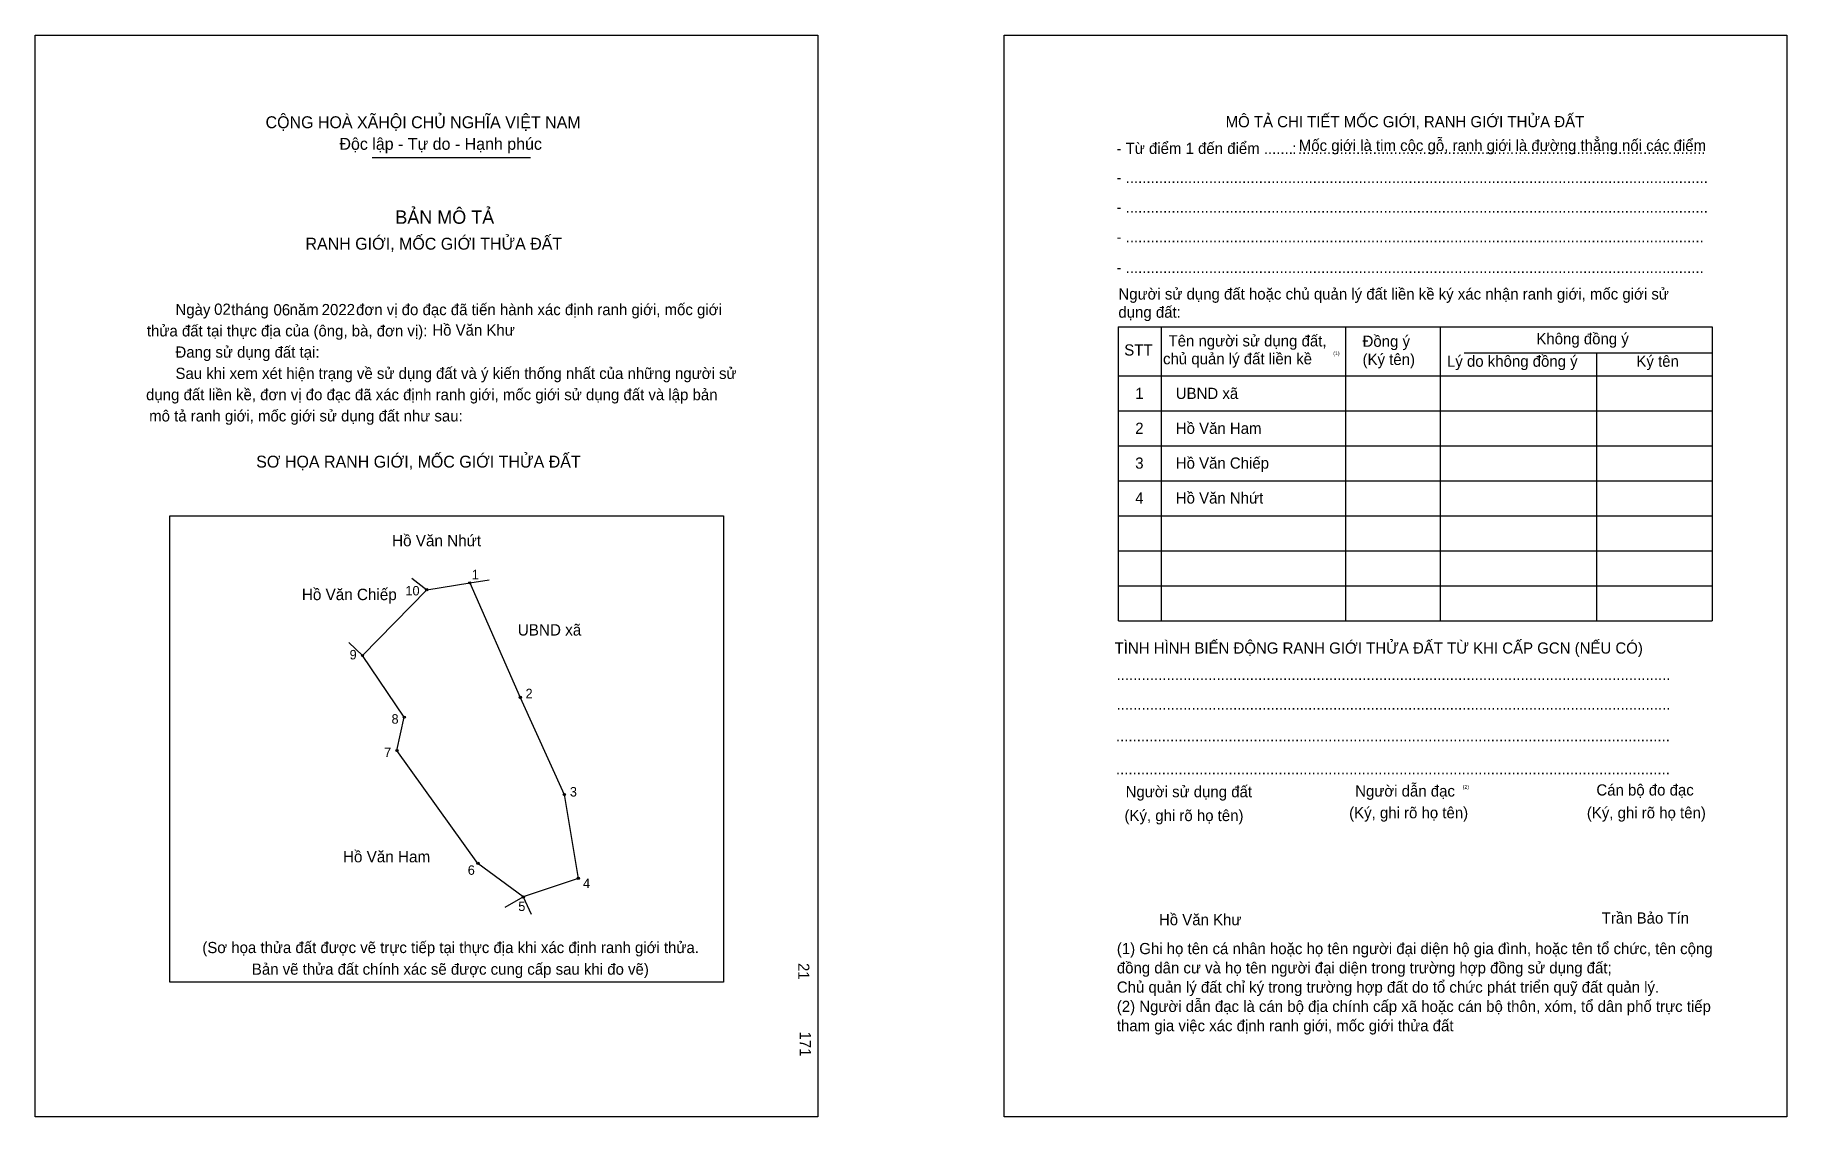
# Model space of a CAD drawing. Extents: x 548068 to 548594, y 1824856 to 1825181.
import ezdxf

# ---------------------------------------------------------------- set-up
doc = ezdxf.new("R2010")
doc.units = 0
for name, color, linetype in [('bmtKhungInTrang1', 7, 'Continuous'), ('bmtKhungInTrang2', 7, 'Continuous'), ('bmtNoiDung', 7, 'Continuous'), ('bmtTemplate', 7, 'Continuous'), ('CanhThua', 7, 'Continuous'), ('MocDinhThua', 7, 'Continuous'), ('RauThua', 7, 'Continuous'), ('SoHieuDinhThua', 7, 'Continuous'), ('TenChuLanCan', 7, 'Continuous')]:
    doc.layers.add(name, color=color, linetype=linetype)

msp = doc.modelspace()

# ---------------------------------------------------------------- linework, layer by layer
at = {"layer": 'bmtKhungInTrang1'}
msp.add_lwpolyline([(548068.15, 1825181.1), (548303.27, 1825181.1), (548303.27, 1824855.9), (548068.15, 1824855.9)], close=True, dxfattribs=at)
at = {"layer": 'bmtKhungInTrang2'}
msp.add_lwpolyline([(548359.34, 1825181.1), (548594.46, 1825181.1), (548594.46, 1824855.9), (548359.34, 1824855.9)], close=True, dxfattribs=at)
at = {"layer": 'bmtTemplate'}
for p, q in [((548169.47, 1825144.25), (548217.02, 1825144.25)), ((548406.5, 1825093.39), (548406.5, 1825004.98)), ((548461.81, 1825093.39), (548461.81, 1825004.98)), ((548490.27, 1825093.49), (548490.27, 1825004.98)), ((548571.94, 1825093.39), (548571.94, 1825004.98)), ((548497.49, 1825085.6), (548571.94, 1825085.6)), ((548393.61, 1825078.65), (548571.94, 1825078.65)), ((548393.61, 1825068.13), (548571.94, 1825068.13)), ((548393.61, 1825057.6), (548571.94, 1825057.6)), ((548393.61, 1825047.08), (548571.94, 1825047.08)), ((548393.61, 1825036.56), (548571.94, 1825036.56)), ((548393.61, 1825026.03), (548571.94, 1825026.03)), ((548393.61, 1825015.51), (548571.94, 1825015.51)), ((548393.61, 1825004.98), (548571.94, 1825004.98))]:
    msp.add_line(p, q, dxfattribs=at)
for points in [[(548393.49, 1825093.39), (548571.94, 1825093.39)], [(548393.49, 1825093.39), (548393.49, 1825004.98)], [(548537.23, 1825085.5), (548537.23, 1825004.98)]]:
    msp.add_lwpolyline(points, dxfattribs=at)
msp.add_lwpolyline([(548108.6, 1824896.4), (548108.6, 1825036.55), (548274.97, 1825036.55), (548274.97, 1824896.4)], close=True, dxfattribs=at)
at = {"layer": 'CanhThua'}
for p, q in [((548185.81, 1825014.36), (548198.75, 1825016.45)), ((548198.75, 1825016.45), (548213.91, 1824982.01)), ((548166.52, 1824994.6), (548185.81, 1825014.36)), ((548179.07, 1824976.07), (548166.52, 1824994.6)), ((548213.91, 1824982.01), (548227.12, 1824952.82)), ((548176.85, 1824966.05), (548179.07, 1824976.07)), ((548201.2, 1824932.12), (548176.85, 1824966.05)), ((548227.12, 1824952.82), (548231.35, 1824927.62)), ((548214.8, 1824922.05), (548201.2, 1824932.12)), ((548231.35, 1824927.62), (548214.8, 1824922.05))]:
    msp.add_line(p, q, dxfattribs=at)
at = {"layer": 'MocDinhThua'}
for centre in [(548198.75, 1825016.45), (548185.81, 1825014.36), (548166.52, 1824994.6), (548213.91, 1824982.01), (548179.07, 1824976.07), (548176.85, 1824966.05), (548227.12, 1824952.82), (548201.2, 1824932.12), (548231.35, 1824927.62), (548214.8, 1824922.05)]:
    msp.add_circle(centre, 0.342, dxfattribs=at)
at = {"layer": 'RauThua'}
for p, q in [((548181.3, 1825017.9), (548185.81, 1825014.36)), ((548198.75, 1825016.45), (548204.58, 1825017.37)), ((548162.41, 1824998.56), (548166.52, 1824994.6)), ((548209.36, 1824918.98), (548214.8, 1824922.05)), ((548214.8, 1824922.05), (548217.22, 1824916.85))]:
    msp.add_line(p, q, dxfattribs=at)

# ---------------------------------------------------------------- texts
at = {"layer": 'bmtNoiDung'}
for s, height, p in [('02', 3.364, (548121.95, 1825097.01)), ('06', 3.364, (548139.79, 1825096.83)), ('2022', 3.364, (548154.27, 1825096.9)), ('Hồ Văn Khư', 3.364, (548187.5, 1825090.75)), ('1', 3.36, (548398.67, 1825071.71)), ('UBND xã ', 3.364, (548410.85, 1825071.71)), ('2', 3.36, (548398.67, 1825061.23)), ('Hồ Văn Ham ', 3.3641, (548410.85, 1825061.23)), ('3', 3.36, (548398.67, 1825050.76)), ('Hồ Văn Chiếp ', 3.3641, (548410.85, 1825050.76)), ('4', 3.36, (548398.67, 1825040.28)), ('Hồ Văn Nhứt ', 3.3641, (548410.85, 1825040.28)), ('Hồ Văn Khư', 3.364, (548405.79, 1824913.54))]:
    msp.add_text(s, height=height, dxfattribs=at).set_placement(p)
for s, p in [('21', (548297.41, 1824902.19)), ('171', (548297.89, 1824881.61))]:
    msp.add_text(s, height=3.364, rotation=270, dxfattribs=at).set_placement(p)
at = {"layer": 'bmtTemplate'}
for s, height, p in [('CỘNG HOÀ XÃHỘI CHỦ NGHĨA VIỆT NAM', 3.5884, (548137.41, 1825153.09)), ('MÔ TẢ CHI TIẾT MỐC GIỚI, RANH GIỚI THỬA ĐẤT', 3.3629, (548425.82, 1825153.38)), ('Độc lập - Tự do - Hạnh phúc', 3.5884, (548159.6, 1825146.6)), ('- Từ điểm 1 đến điểm .......', 3.3629, (548393.04, 1825145.36)), (':', 3.36, (548445.87, 1825145.36)), ('Mốc giới là tim cộc gỗ, ranh giới là đường thẳng nối các điểm', 3.3629, (548447.81, 1825146.25)), ('..................................................................................................', 3.3629, (548447.53, 1825145.36)), ('- ............................................................................................................................................', 3.36285, (548393.04, 1825136.65)), ('BẢN MÔ TẢ', 4.037, (548176.39, 1825124.36)), ('- ............................................................................................................................................', 3.36285, (548393.04, 1825127.7)), ('RANH GIỚI, MỐC GIỚI THỬA ĐẤT', 3.5884, (548149.4, 1825116.58)), ('- ...........................................................................................................................................', 3.36285, (548393.04, 1825118.75)), ('- ...........................................................................................................................................', 3.36285, (548393.04, 1825109.6)), ('Người sử dụng đất hoặc chủ quản lý đất liền kề ký xác nhận ranh giới, mốc giới sử', 3.3629, (548393.61, 1825101.6)), ('Ngày     tháng     năm         đơn vị đo đạc đã tiến hành xác định ranh giới, mốc giới ', 3.3641, (548110.34, 1825096.9)), ('dụng đất:', 3.363, (548393.61, 1825096.13)), ('thửa đất tại thực địa của (ông, bà, đơn vị):', 3.3641, (548101.76, 1825090.51)), ('Tên người sử dụng đất,', 3.3629, (548408.67, 1825087.5)), ('Đồng ý', 3.363, (548466.96, 1825087.39)), ('Không đồng ý', 3.3629, (548519.18, 1825088.13)), ('Đang sử dụng đất tại:', 3.3641, (548110.34, 1825084.12)), ('STT', 3.363, (548395.37, 1825084.76)), ('chủ quản lý đất liền kề', 3.3629, (548407.02, 1825082.12)), ('(1)', 1.121, (548458.17, 1825084.88)), ('(Ký tên)', 3.363, (548466.96, 1825081.92)), ('Lý do không đồng ý', 3.3629, (548492.32, 1825081.39)), ('Ký tên', 3.363, (548549.23, 1825081.39)), ('Sau khi xem xét hiện trạng về sử dụng đất và ý kiến thống nhất của những người sử ', 3.3641, (548110.34, 1825077.73)), ('dụng đất liền kề, đơn vị đo đạc đã xác định ranh giới, mốc giới sử dụng đất và lập bản', 3.3641, (548101.51, 1825071.34)), ('mô tả ranh giới, mốc giới sử dụng đất như sau:', 3.3641, (548102.43, 1825064.95)), ('SƠ HỌA RANH GIỚI, MỐC GIỚI THỬA ĐẤT', 3.5884, (548134.58, 1825051.08)), ('TÌNH HÌNH BIẾN ĐỘNG RANH GIỚI THỬA ĐẤT TỪ KHI CẤP GCN (NẾU CÓ)', 3.3629, (548392.47, 1824995.17)), ('.....................................................................................................................................', 3.36789, (548393.04, 1824987.25)), ('.....................................................................................................................................', 3.36789, (548393.04, 1824978.31)), ('.....................................................................................................................................', 3.36789, (548392.87, 1824968.83)), ('.....................................................................................................................................', 3.36789, (548392.87, 1824958.84)), ('Người sử dụng đất', 3.3629, (548395.78, 1824952)), ('Người dẫn đạc', 3.3629, (548464.75, 1824952.21)), ('(2)', 1.121, (548497.05, 1824954.53)), ('Cán bộ đo đạc', 3.3629, (548537.2, 1824952.52)), ('(Ký, ghi rõ họ tên)', 3.3629, (548395.44, 1824944.84)), ('(Ký, ghi rõ họ tên)', 3.3629, (548462.93, 1824945.68)), ('(Ký, ghi rõ họ tên)', 3.3629, (548534.34, 1824945.68)), ('Trần Bảo Tín', 3.3629, (548538.8, 1824914.03)), ('(Sơ họa thửa đất được vẽ trực tiếp tại thực địa khi xác định ranh giới thửa.', 3.3641, (548118.41, 1824905.16)), ('(1) Ghi họ tên cá nhân hoặc họ tên người đại diện hộ gia đình, hoặc tên tổ chức, tên cộng', 3.3629, (548393.14, 1824904.84)), ('Bản vẽ thửa đất chính xác sẽ được cung cấp sau khi đo vẽ)', 3.3641, (548133.29, 1824898.66)), ('đồng dân cư và họ tên người đại diện trong trường hợp đồng sử dụng đất;', 3.3629, (548393.14, 1824899.05)), ('Chủ quản lý đất chỉ ký trong trường hợp đất do tổ chức phát triển quỹ đất quản lý.', 3.3629, (548393.14, 1824893.26)), ('(2) Người dẫn đạc là cán bộ địa chính cấp xã hoặc cán bộ thôn, xóm, tổ dân phố trực tiếp', 3.3629, (548393.14, 1824887.47)), ('tham gia việc xác định ranh giới, mốc giới thửa đất', 3.3629, (548393.14, 1824881.68))]:
    msp.add_text(s, height=height, dxfattribs=at).set_placement(p)
at = {"layer": 'SoHieuDinhThua'}
for s, height, p in [('1', 2.85, (548199.37, 1825017.53)), ('10', 2.853, (548179.42, 1825012.65)), ('9', 2.85, (548162.66, 1824993.43)), ('2', 2.85, (548215.51, 1824981.75)), ('8', 2.85, (548175.25, 1824974.11)), ('7', 2.85, (548173.03, 1824964.05)), ('3', 2.85, (548228.83, 1824952.22)), ('6', 2.85, (548198.15, 1824928.69)), ('4', 2.85, (548232.78, 1824924.73)), ('5', 2.85, (548213.32, 1824917.8))]:
    msp.add_text(s, height=height, dxfattribs=at).set_placement(p)
at = {"layer": 'TenChuLanCan'}
for s, p in [('Hồ Văn Nhứt', (548175.41, 1825027.44)), ('Hồ Văn Chiếp', (548148.31, 1825011.25)), ('UBND xã', (548213.17, 1825000.6)), ('Hồ Văn Ham', (548160.65, 1824932.44))]:
    msp.add_text(s, height=3.424, dxfattribs=at).set_placement(p)

doc.saveas('drawing.dxf')
